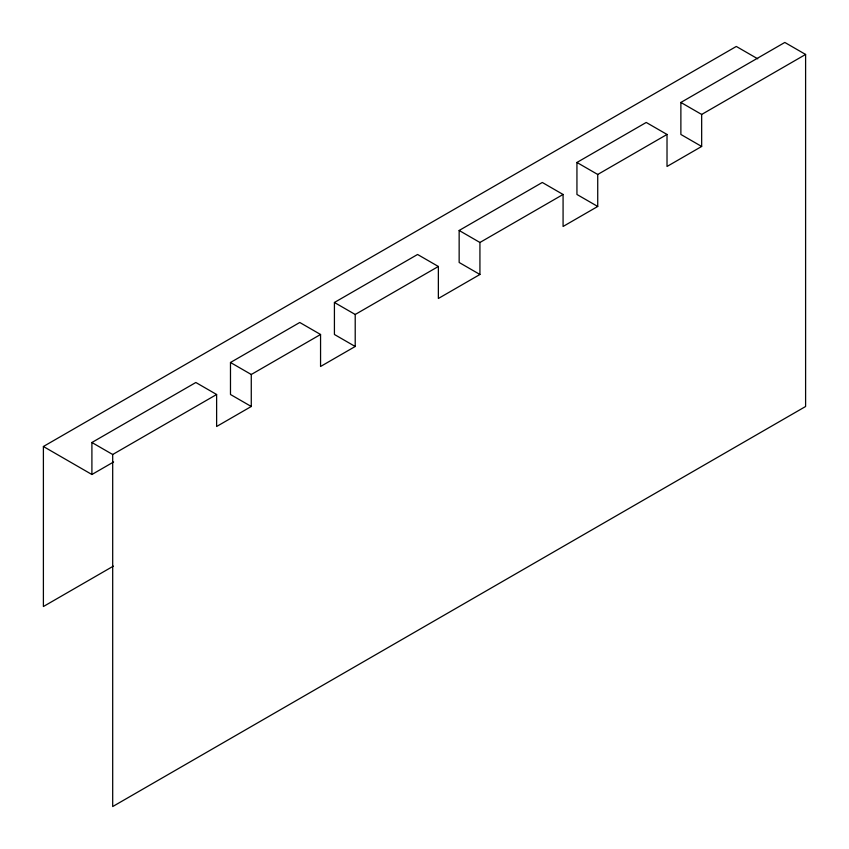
<?xml version="1.0" encoding="UTF-8"?>
<svg xmlns="http://www.w3.org/2000/svg" width="849" height="849" viewBox="0 0 849 849"><rect width="100%" height="100%" fill="white"/><g stroke="black" fill="none" stroke-linecap="round" stroke-linejoin="round"><path stroke-width="1.27" d="M113.373 566.124L43.395 606.526L43.395 446.5L736.306 46.451L757.743 58.825M113.607 461.973L91.904 474.506L91.904 442.499L195.843 382.496L216.622 394.498L216.622 426.495L251.272 406.491L251.272 374.494L320.561 334.485L320.561 366.492L355.211 346.488L355.211 314.48L438.36 266.48L438.36 298.487L479.929 274.482L479.929 242.474L563.078 194.474L563.078 226.471L597.728 206.466L597.728 174.47L667.017 134.46L667.017 166.468L701.667 146.463L701.667 114.456L805.605 54.453L805.605 406.501L112.694 806.55L112.694 454.502L216.622 394.498M251.272 406.491L230.482 394.498L230.482 362.491L299.771 322.482L320.561 334.485M355.211 346.488L334.421 334.485L334.421 302.477L417.57 254.477L438.36 266.48M479.929 274.482L459.15 262.479L459.15 230.472L542.299 182.471L563.078 194.474M597.728 206.466L576.938 194.474L576.938 162.467L646.227 122.458L667.017 134.46M701.667 146.463L680.877 134.46L680.877 102.453L784.816 42.45L805.605 54.453M680.877 102.453L701.667 114.456M576.938 162.467L597.728 174.47M459.15 230.472L479.929 242.474M334.421 302.477L355.211 314.48M230.482 362.491L251.272 374.494M91.904 442.499L112.694 454.502M43.395 446.5L91.904 474.506"/></g></svg>
